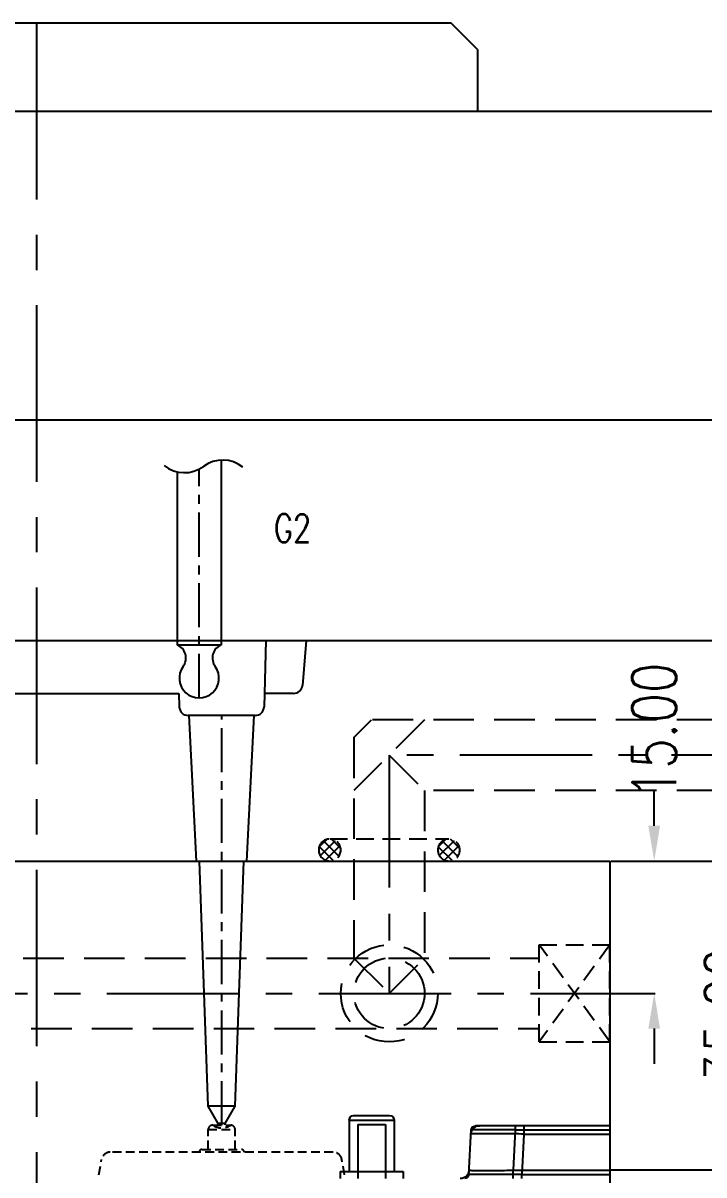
# Model space of a CAD drawing. Header units: millimetres. Extents: x 30214 to 31354, y -22640 to -21834.
# Drawn here: x 30780.2 to 30857.4, y -22418.6 to -22288 of the extents above; entities that cross this region are included whole.
import ezdxf

# ---------------------------------------------------------------- set-up
doc = ezdxf.new("R2010")
doc.units = ezdxf.units.MM
doc.header["$LTSCALE"] = 8
doc.linetypes.add('CENTER', pattern=[2, 1.25, -0.25, 0.25, -0.25])
doc.linetypes.add('HIDDEN', pattern=[0.375, 0.25, -0.125])
doc.layers.get('DEFPOINTS').update_dxf_attribs({"color": 6})
for name, color, linetype in [('Cav-cor', 30, 'Continuous'), ('CL', 1, 'Continuous'), ('PIN', 5, 'Continuous'), ('Ru', 8, 'Continuous'), ('WT', 4, 'Continuous')]:
    doc.layers.add(name, color=color, linetype=linetype)
doc.layers.add('dim', color=3, linetype='Continuous', lineweight=15)
doc.styles.get("Standard").update_dxf_attribs({"font": 'txt.shx', "width": 0.8, "bigfont": 'chineset.shx'})
doc.styles.add('txt', font='txt.shx', dxfattribs={"width": 0.75, "height": 3.2})
doc.dimstyles.new('ISO-25', dxfattribs={"dimtxt": 5, "dimasz": 4, "dimexe": 0.3, "dimexo": 0.3, "dimtad": 0, "dimzin": 1, "dimdsep": 46, "dimtxsty": 'Standard', "dimcen": 0, "dimclrd": 3, "dimclre": 3, "dimclrt": 3, "dimazin": 0, "dimtfac": 1, "dimtofl": 0, "dimtmove": 0, "dimatfit": 0, "dimfxl": 0, "dimarcsym": 0})
doc.dimstyles.new('副本副本ISO-25', dxfattribs={"dimtxt": 5, "dimasz": 4, "dimexe": 0.1, "dimexo": 0.1, "dimgap": 0.1, "dimtad": 0, "dimzin": 1, "dimdsep": 46, "dimtxsty": 'Standard', "dimcen": 0, "dimclrd": 3, "dimclre": 3, "dimclrt": 3, "dimadec": 1, "dimazin": 0, "dimtfac": 1, "dimtofl": 0, "dimtmove": 0, "dimatfit": 0, "dimfxl": 0, "dimarcsym": 0})

# ---------------------------------------------------------------- blocks, each defined once
blk = doc.blocks.new('*D27444')
at = {"layer": 'DEFPOINTS', "color": 0}
for p in [(30846.77, -22382.98), (30846.77, -22417.98), (30860.03, -22417.98)]:
    blk.add_point(p, dxfattribs=at)
at = {"layer": 'dim', "color": 3, "lineweight": -2}
for p, q in [((30847.07, -22382.98), (30860.33, -22382.98)), ((30860.03, -22386.98), (30860.03, -22392.52)), ((30860.03, -22413.98), (30860.03, -22408.44)), ((30847.07, -22417.98), (30860.33, -22417.98))]:
    blk.add_line(p, q, dxfattribs=at)
at = {"layer": 'dim', "color": 3}
for points in [[(30860.69, -22386.98), (30859.36, -22386.98), (30860.03, -22382.98)], [(30859.36, -22413.98), (30860.69, -22413.98), (30860.03, -22417.98)]]:
    blk.add_solid(points, dxfattribs=at)
at = {"layer": 'dim', "color": 3, "insert": (30860.03, -22400.48), "char_height": 5, "attachment_point": 5, "rotation": 90}
blk.add_mtext('35.00', dxfattribs=at)
blk = doc.blocks.new('20150513.134757')
at = {"layer": 'WT', "linetype": 'HIDDEN'}
h = blk.add_hatch(dxfattribs=at)
h.set_pattern_fill('ANSI37', color=125, scale=0.25, angle=180, style=0)
h.set_pattern_definition([(135, (36119.48756, -17509.4995), (0.561266008, 0.561266008), []), (45, (36119.48756, -17509.4995), (0.561266008, -0.561266008), [])])
h.paths.add_polyline_path([(-8, 1.25, -1), (-5.5, 1.25, -1)])
h.paths.add_polyline_path([(5.5, 1.25, -1), (8, 1.25, -1)])
at = {"layer": 'WT', "color": 125, "linetype": 'HIDDEN'}
for p, q in [((-6.75, 2.5), (6.75, 2.5)), ((-6.75, 0), (6.75, 0))]:
    blk.add_line(p, q, dxfattribs=at)
for centre in [(-6.75, 1.25), (6.75, 1.25)]:
    blk.add_circle(centre, 1.25, dxfattribs=at)
blk = doc.blocks.new('20150513.114825')
at = {"layer": 'WT', "color": 125, "linetype": 'HIDDEN'}
for p, q in [((-5.5, 8), (5.5, 8)), ((5.5, 8), (-5.5, 0)), ((-5.5, 8), (5.5, 0)), ((-5.5, 0), (-5.5, 8)), ((5.5, 0), (5.5, 8)), ((-5.5, 0), (5.5, 0))]:
    blk.add_line(p, q, dxfattribs=at)
blk = doc.blocks.new('*D27484')
at = {"layer": 'DEFPOINTS', "color": 0}
for p in [(30846.77, -22382.98), (30846.77, -22397.98), (30851.8, -22397.98)]:
    blk.add_point(p, dxfattribs=at)
at = {"layer": 'dim', "color": 3, "lineweight": -2}
for p, q in [((30851.8, -22378.98), (30851.8, -22374.98)), ((30846.87, -22382.98), (30851.9, -22382.98)), ((30846.87, -22397.98), (30851.9, -22397.98)), ((30851.8, -22401.98), (30851.8, -22405.98))]:
    blk.add_line(p, q, dxfattribs=at)
at = {"layer": 'dim', "color": 3}
for points in [[(30851.13, -22378.98), (30852.46, -22378.98), (30851.8, -22382.98)], [(30852.46, -22401.98), (30851.13, -22401.98), (30851.8, -22397.98)]]:
    blk.add_solid(points, dxfattribs=at)
at = {"layer": 'dim', "color": 3, "insert": (30851.8, -22368.21), "char_height": 5, "attachment_point": 5, "rotation": 90}
blk.add_mtext('15.00', dxfattribs=at)
blk = doc.blocks.new('20160903.110910')
at = {"layer": 'Cav-cor', "color": 241}
for p, q in [((-108.88, 14.39), (-93.67, 14.39)), ((-99.13, 14.39), (-99.13, 13.44)), ((-98.16, 14.39), (-98.16, 13.92)), ((-84.43, 15.02), (-84.43, 9.21)), ((-79.33, 15.02), (-84.43, 15.02)), ((-79.84, 15.53), (-83.92, 15.53)), ((-83.46, 14.51), (-83.46, 8.39)), ((-80.3, 14.51), (-83.46, 14.51)), ((-80.3, 14.51), (-80.3, 8.39)), ((-79.33, 15.02), (-79.33, 9.21)), ((-98.16, 13.92), (-108.88, 13.92)), ((-99.13, 13.44), (-108.88, 13.44)), ((-99.13, 13.44), (-98.9, 8.86)), ((-98.16, 13.92), (-97.92, 9.34)), ((-93.3, 13.92), (-93.31, 13.92)), ((-92.9, 8.86), (-93.17, 13.92)), ((-97.92, 9.34), (-108.88, 9.34)), ((-97.92, 8.39), (-97.92, 9.34)), ((-85.45, 9.21), (-85.45, 8.39)), ((-78.31, 9.21), (-85.45, 9.21)), ((-78.31, 9.21), (-78.31, 8.39)), ((-98.9, 8.86), (-108.88, 8.86)), ((-98.9, 8.39), (-98.9, 8.86))]:
    blk.add_line(p, q, dxfattribs=at)
for centre, radius, start, end in [((-94.14, 13.39), 1, 3, 90), ((-93.67, 13.89), 0.5, 3, 90), ((-83.92, 15.02), 0.51, 90, 180), ((-79.84, 15.02), 0.51, 0, 90), ((-91.93, 9.39), 1, 183, 270), ((-92.4, 8.89), 0.5, 183, 270)]:
    blk.add_arc(centre, radius, start, end, dxfattribs=at)
for points, knots in [([(-99.13, 13.44), (-98.75, 13.45), (-97.98, 13.45), (-96.87, 13.46), (-95.99, 13.46), (-95.35, 13.46), (-94.91, 13.46), (-94.52, 13.46), (-94.17, 13.46), (-93.87, 13.46), (-93.65, 13.46), (-93.5, 13.46), (-93.41, 13.46), (-93.33, 13.45), (-93.26, 13.45), (-93.21, 13.45), (-93.18, 13.45), (-93.16, 13.45), (-93.15, 13.45), (-93.15, 13.44), (-93.14, 13.44), (-93.14, 13.44)], [0, 0, 0, 0, 0.194979, 0.382531, 0.555432, 0.634266, 0.706992, 0.772898, 0.831356, 0.881795, 0.923739, 0.941395, 0.956785, 0.969873, 0.980626, 0.989023, 0.995047, 0.997166, 0.99869, 0.999624, 1, 1, 1, 1]), ([(-98.16, 13.92), (-97.84, 13.92), (-97.2, 13.92), (-96.27, 13.92), (-95.54, 13.93), (-95, 13.93), (-94.64, 13.93), (-94.31, 13.93), (-94.02, 13.93), (-93.77, 13.93), (-93.59, 13.93), (-93.46, 13.92), (-93.39, 13.92), (-93.32, 13.92), (-93.27, 13.92), (-93.23, 13.92), (-93.2, 13.92), (-93.18, 13.92), (-93.17, 13.92), (-93.17, 13.92), (-93.17, 13.92), (-93.17, 13.92)], [0, 0, 0, 0, 0.195043, 0.382638, 0.555557, 0.634397, 0.707123, 0.773032, 0.831488, 0.881926, 0.923864, 0.941518, 0.956903, 0.969985, 0.980732, 0.98912, 0.99513, 0.99724, 0.998752, 0.999668, 1, 1, 1, 1]), ([(-93.17, 13.92), (-93.17, 13.92), (-93.17, 13.92), (-93.18, 13.92), (-93.19, 13.92), (-93.2, 13.92), (-93.22, 13.92), (-93.26, 13.92), (-93.28, 13.92), (-93.3, 13.92)], [0, 0, 0, 0, 0.016855, 0.064304, 0.142823, 0.25243, 0.393058, 0.564624, 1, 1, 1, 1]), ([(-92.93, 9.34), (-92.93, 9.34), (-92.93, 9.34), (-92.94, 9.33), (-92.96, 9.33), (-92.99, 9.33), (-93.03, 9.33), (-93.08, 9.33), (-93.15, 9.33), (-93.22, 9.32), (-93.35, 9.32), (-93.53, 9.32), (-93.78, 9.32), (-94.07, 9.32), (-94.4, 9.32), (-94.76, 9.32), (-95.3, 9.32), (-96.03, 9.32), (-96.96, 9.33), (-97.6, 9.33), (-97.92, 9.34)], [0, 0, 0, 0, 0.000382, 0.001302, 0.004905, 0.010887, 0.019241, 0.029954, 0.043003, 0.058357, 0.075981, 0.117876, 0.168287, 0.226733, 0.292653, 0.365403, 0.444281, 0.617284, 0.804944, 1, 1, 1, 1]), ([(-98.9, 8.86), (-98.51, 8.86), (-97.74, 8.86), (-96.8, 8.86), (-96.08, 8.86), (-95.58, 8.85), (-95.1, 8.85), (-94.67, 8.85), (-94.28, 8.85), (-93.93, 8.85), (-93.63, 8.86), (-93.41, 8.86), (-93.26, 8.86), (-93.17, 8.86), (-93.09, 8.86), (-93.02, 8.86), (-92.98, 8.86), (-92.95, 8.86), (-92.93, 8.86), (-92.92, 8.86), (-92.91, 8.86), (-92.91, 8.86), (-92.9, 8.86), (-92.9, 8.86)], [0, 0, 0, 0, 0.195135, 0.382798, 0.471543, 0.555758, 0.634608, 0.707341, 0.773244, 0.831693, 0.882111, 0.92403, 0.941668, 0.957037, 0.970103, 0.980833, 0.989197, 0.992487, 0.995182, 0.99728, 0.998781, 0.999685, 1, 1, 1, 1])]:
    blk.add_open_spline(points, degree=3, knots=knots, dxfattribs=at)

msp = doc.modelspace()

# ---------------------------------------------------------------- linework, layer by layer
at = {"color": 7}
msp.add_line((30828.766, -22287.98), (30734.766, -22287.98), dxfattribs=at)
at = {"linetype": 'Continuous'}
for q in [(30828.766, -22287.98), (30831.766, -22297.98), (30831.766, -22297.98)]:
    msp.add_line((30831.766, -22290.98), q, dxfattribs=at)
for p, q in [((30624.766, -22297.98), (30938.766, -22297.98)), ((30687.266, -22332.98), (30938.766, -22332.98)), ((30689.266, -22357.98), (30913.766, -22357.98)), ((30846.766, -22417.98), (30876.266, -22417.98))]:
    msp.add_line(p, q)
at = {"layer": 'Cav-cor', "color": 241}
for p, q in [((30716.766, -22382.98), (30846.766, -22382.98)), ((30846.766, -22382.98), (30846.766, -22458.98))]:
    msp.add_line(p, q, dxfattribs=at)
at = {"layer": 'Cav-cor', "color": 241, "linetype": 'HIDDEN', "ltscale": 0.5}
for p, q in [((30801.236, -22413.43), (30804.296, -22413.43)), ((30801.236, -22415.674), (30801.236, -22413.43)), ((30801.746, -22412.92), (30803.786, -22412.92)), ((30804.296, -22415.674), (30804.296, -22413.43)), ((30815.398, -22415.98), (30790.134, -22415.98)), ((30800.522, -22415.674), (30805.01, -22415.674)), ((30788.839, -22418.566), (30789.149, -22416.806)), ((30816.693, -22418.566), (30816.383, -22416.806))]:
    msp.add_line(p, q, dxfattribs=at)
for centre, radius, start, end in [((30801.746, -22413.43), 0.51, 90, 180), ((30802.766, -22411.373), 1.853, 236.60151, 303.39849), ((30803.786, -22413.43), 0.51, 0, 90), ((30790.134, -22416.98), 1, 89.99999, 170), ((30800.522, -22415.98), 0.306, 90, 180), ((30805.01, -22415.98), 0.306, 0, 90), ((30815.398, -22416.98), 1, 10, 90.00001)]:
    msp.add_arc(centre, radius, start, end, dxfattribs=at)
at = {"layer": 'CL', "color": 0, "linetype": 'CENTER', "ltscale": 2}
msp.add_line((30781.766, -22287.98), (30781.766, -22603.98), dxfattribs=at)
at = {"layer": 'PIN'}
for p, q in [((30802.715, -22337.524), (30802.716, -22358.48)), ((30797.715, -22338.857), (30797.716, -22358.48)), ((30797.716, -22358.48), (30802.716, -22358.48))]:
    msp.add_line(p, q, dxfattribs=at)
at = {"layer": 'PIN', "linetype": 'CENTER', "ltscale": 0.5}
msp.add_line((30800.216, -22364.483), (30800.215, -22338.542), dxfattribs=at)
at = {"layer": 'PIN'}
for centre, radius, start, end in [((30798.542, -22335.339), 3.613, 230.62542, 306.68933), ((30802.86, -22341.134), 3.613, 50.62542, 126.68933), ((30797.128, -22359.955), 1.588, 322.34731, 68.27109), ((30803.304, -22359.955), 1.588, 111.72891, 217.65269), ((30800.216, -22362.233), 2.25, 144.45365, 35.54635)]:
    msp.add_arc(centre, radius, start, end, dxfattribs=at)
at = {"layer": 'Ru'}
for p, q in [((30807.766, -22357.98), (30807.569, -22365.506)), ((30812.363, -22357.98), (30811.918, -22363.067)), ((30765.609, -22363.98), (30797.923, -22363.98)), ((30797.923, -22363.98), (30797.963, -22365.506)), ((30810.922, -22363.98), (30807.635, -22363.98)), ((30806.569, -22366.48), (30798.963, -22366.48)), ((30799.916, -22382.98), (30799.091, -22366.48)), ((30805.616, -22382.98), (30806.441, -22366.48)), ((30801.225, -22410.78), (30800.266, -22382.98)), ((30804.307, -22410.78), (30805.266, -22382.98)), ((30802.352, -22412.732), (30801.225, -22410.78)), ((30804.307, -22410.78), (30801.225, -22410.78)), ((30803.18, -22412.732), (30804.307, -22410.78)), ((30803.18, -22412.732), (30802.352, -22412.732))]:
    msp.add_line(p, q, dxfattribs=at)
at = {"layer": 'Ru', "linetype": 'CENTER', "ltscale": 0.5}
msp.add_line((30802.766, -22412.92), (30802.766, -22366.48), dxfattribs=at)
at = {"layer": 'Ru', "linetype": 'CENTER'}
for p, q in [((30802.366, -22412.891), (30802.352, -22412.732)), ((30803.166, -22412.891), (30803.18, -22412.732))]:
    msp.add_line(p, q, dxfattribs=at)
at = {"layer": 'Ru'}
for centre, start, end in [((30810.922, -22362.98), 270, 355), ((30798.963, -22365.48), 181.5, 270), ((30806.569, -22365.48), 270, 358.5)]:
    msp.add_arc(centre, 1, start, end, dxfattribs=at)
at = {"layer": 'WT', "color": 125, "linetype": 'HIDDEN', "ltscale": 2.3}
for p, q in [((30817.766, -22368.98), (30819.766, -22366.98)), ((30825.766, -22366.98), (30817.766, -22374.98)), ((30872.766, -22366.98), (30819.766, -22366.98)), ((30817.766, -22368.98), (30817.766, -22393.98)), ((30821.766, -22370.98), (30825.766, -22374.98)), ((30825.766, -22374.98), (30825.766, -22393.98)), ((30872.766, -22374.98), (30825.766, -22374.98)), ((30745.766, -22393.98), (30838.766, -22393.98)), ((30817.766, -22393.98), (30821.766, -22397.98)), ((30821.766, -22397.98), (30825.766, -22393.98)), ((30739.766, -22401.98), (30838.766, -22401.98))]:
    msp.add_line(p, q, dxfattribs=at)
at = {"layer": 'WT', "color": 125, "linetype": 'CENTER', "ltscale": 1.5}
for p, q in [((30916.766, -22370.98), (30821.766, -22370.98)), ((30821.766, -22370.98), (30821.766, -22397.98)), ((30741.766, -22397.98), (30846.766, -22397.98))]:
    msp.add_line(p, q, dxfattribs=at)
at = {"layer": 'WT', "color": 125, "linetype": 'HIDDEN', "ltscale": 2.3}
for radius in [5.5, 4]:
    msp.add_circle((30821.766, -22397.98), radius, dxfattribs=at)

# ---------------------------------------------------------------- block references
at = {"layer": 'dim', "xscale": -1}
msp.add_blockref('20160903.110910', (30737.888, -22427.37), dxfattribs=at)
at = {"layer": 'WT', "color": 125, "linetype": 'HIDDEN', "ltscale": 2.3, "xscale": -1}
for name, p, rotation in [('20150513.134757', (30821.766, -22380.48), -180), ('20150513.114825', (30838.766, -22397.98), -90.00000000000001)]:
    msp.add_blockref(name, p, dxfattribs=dict(at, rotation=rotation))

# ---------------------------------------------------------------- texts
at = {"layer": 'dim', "color": 6, "insert": (30812.906, -22343.643), "char_height": 3.2, "width": 2.83804, "attachment_point": 3, "style": 'txt'}
msp.add_mtext('G2', dxfattribs=at)

# ---------------------------------------------------------------- dimensions: what is measured, and where the dimension line sits
at = {"layer": 'dim'}
dim = msp.add_linear_dim(base=(30851.796, -22397.98), p1=(30846.766, -22382.98), p2=(30846.766, -22397.98), angle=90, dimstyle='副本副本ISO-25', dxfattribs=at)
dim.commit()
dim.dimension.update_dxf_attribs({"geometry": '*D27484', "text_midpoint": (30851.796, -22368.213), "dimtype": 160})
dim = msp.add_linear_dim(base=(30860.026, -22417.98), p1=(30846.766, -22382.98), p2=(30846.766, -22417.98), angle=90, dimstyle='ISO-25', override={"dimscale": 1}, dxfattribs=at)
dim.commit()
dim.dimension.update_dxf_attribs({"geometry": '*D27444', "text_midpoint": (30860.026, -22400.48)})

doc.saveas('drawing.dxf')
